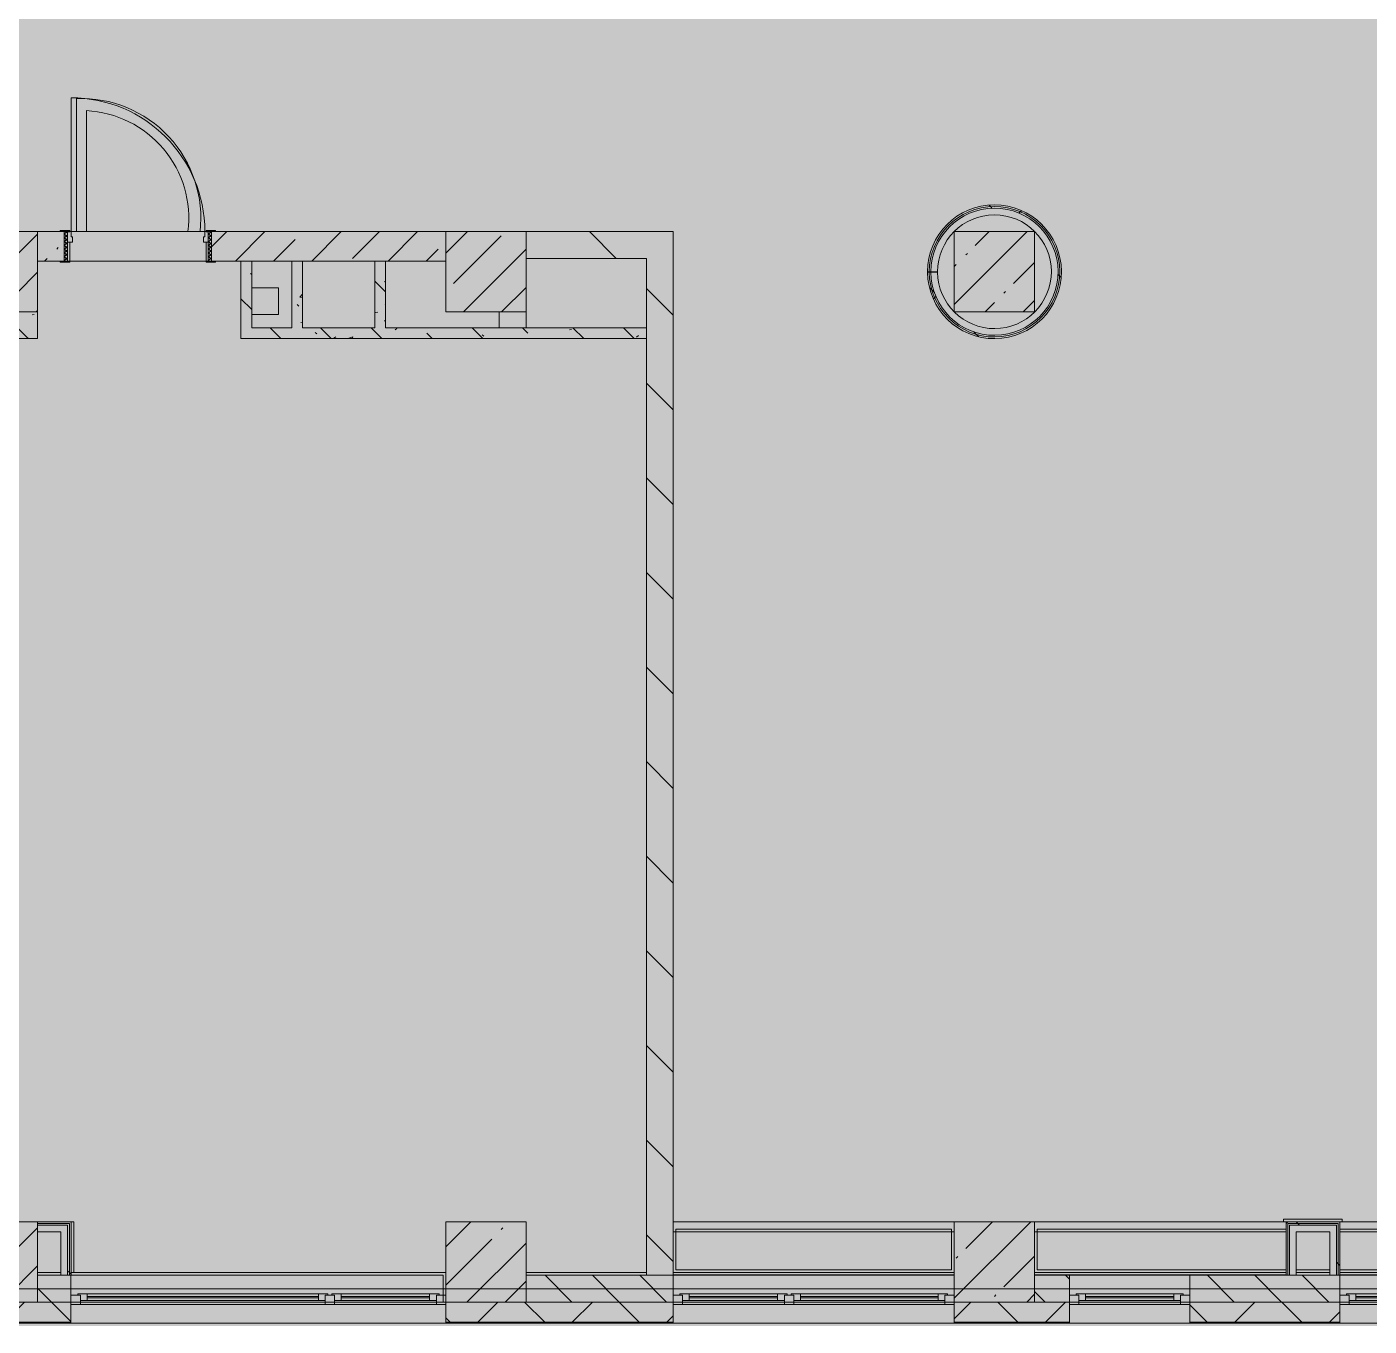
# Model space of a CAD drawing. Header units: millimetres. Extents: x -3129 to 197107, y -8553 to 29000.
# Drawn here: x 96177 to 106207, y -280 to 9430 of the extents above; entities that cross this region are included whole.
import ezdxf

# ---------------------------------------------------------------- set-up
doc = ezdxf.new("R2010")
doc.units = ezdxf.units.MM
doc.layers.add('A-DETL-GENF-6', color=7, linetype='Continuous', lineweight=9, true_color=0xc0c0c0, transparency=0.4)
for name, color, linetype, lineweight, true_color in [('A-DOOR-3', 7, 'Continuous', 5, 0xaaaaaa), ('A-DOOR-4', 7, 'Continuous', 5, 0xe2e2e2), ('A-DOOR-5', 7, 'Continuous', 5, 0xb7b7b7), ('A-DOOR-FRAM-3', 7, 'Continuous', 5, 0xe2e2e2), ('A-DOOR-FRAM-4', 7, 'Continuous', 5, 0xaaaaaa), ('A-DOOR-FRAM-5', 7, 'Continuous', 5, 0xb7b7b7), ('A-FLOR-2', 7, 'Continuous', 5, 0xb7b7b7), ('A-GLAZ-2', 7, 'Continuous', 5, 0x737373), ('A-WALL-7', 7, 'Continuous', 9, 0x737373), ('A-WALL-8', 7, 'Continuous', 5, 0x737373), ('I-WALL-4', 7, 'Continuous', 5, 0xe7e7e7), ('I-WALL-7', 7, 'Continuous', 5, 0x737373), ('I-WALL-8', 7, 'Continuous', 5, 0x787878), ('S-COLS-1', 7, 'Continuous', 5, 0x737373)]:
    doc.layers.add(name, color=color, linetype=linetype, lineweight=lineweight, true_color=true_color)
for name, color, linetype, lineweight in [('A-WALL-6', 7, 'Continuous', 5), ('I-WALL-6', 7, 'Continuous', 5), ('S-COLS-2', 7, 'Continuous', 5), ('Оси', 7, 'Continuous', 9)]:
    doc.layers.add(name, color=color, linetype=linetype, lineweight=lineweight)
pattern_1 = [(135, (70097.43, 0), (-353.553, -353.553), [])]
pattern_2 = [(135, (70097.43, 0), (-176.7767, -176.7767), [])]
pattern_3 = [(135, (70097.43, 0), (-377.171, -377.171), [533.4, -88.9, 17.78, -88.9]), (135, (70097.43, 376.94), (-377.171, -377.171), []), (50, (70097.43, 0), (637.6445, -55.787), [66.675, -733.425]), (355, (70097.4, 0), (-123.35, 668.699), [53.34, -586.74]), (100.451, (70150.6, -4.65), (514.299, 612.908), [56.665, -623.315]), (46.184, (70097.4, 177.8), (948.776, -147.15), [100.012, -1100.137]), (96.636, (70176.5, 165.5), (830.91, 865.997), [84.998, -934.973]), (351.184, (70097.4, 177.8), (830.918, 865.988), [80.01, -880.11]), (21, (70186.33, 133.35), (530.651, -357.928), [66.675, -733.425]), (326, (70186.3, 133.35), (216.308, 644.658), [53.34, -586.74]), (71.451, (70230.55, 103.5), (746.96, 286.724), [56.665, -623.315]), (37.5, (70097.43, 0), (10.8105, 295.9426), [16.764, -562.864, 16.764, -578.866, -588.962]), (37.5, (70097.43, 0), (10.8105, 295.9426), [-1175.258, 16.764, -572.198]), (7.5, (70097.43, 0), (233.869, 350.6318), [16.764, -322.834, 16.764, -549.529, -224.472]), (7.5, (70097.43, 0), (233.869, 350.6318), [-905.891, 16.764, -207.708]), (327.5, (69899.19, 0), (474.5678, -20.0513), [16.764, -205.486, 16.764, -676.656, -920.115]), (327.5, (69899.19, 0), (474.5678, -20.0513), [-915.67, 16.764, -903.351]), (317.5, (69810.3, 0), (518.452, 88.9934), [16.764, -272.161, 16.764, -443.738, -653.415]), (317.5, (69810.3, 0), (518.452, 88.9934), [-749.427, 16.764, -636.651])]
pattern_4 = [(45, (70097.4, 0), (-530.33, 530.33), []), (135, (70097.4, 0), (-530.33, -530.33), [])]

# ---------------------------------------------------------------- blocks, each defined once
blk = doc.blocks.new('BSC_Колонна _Прямоугольная - 600х600-23286269-2_1_1_птичка')
at = {"layer": 'S-COLS-2'}
h = blk.add_hatch(dxfattribs=at)
h.set_pattern_fill('FP_105', color=256, style=0, pattern_type=2)
h.set_pattern_definition([(45, (-29509.74, -7600), (-285.123, 285.123), []), (45, (-29224.6, -7600), (-285.123, 285.123), [504.031, -100.806, 16.764, -84.042])])
h.paths.add_polyline_path([(-300, -300), (300, -300), (300, 300), (-300, 300)])
at = {"layer": 'S-COLS-1'}
for p, q in [((300, 300), (-300, 300)), ((-300, 300), (-300, -300)), ((300, -300), (300, 300)), ((-300, -300), (300, -300))]:
    blk.add_line(p, q, dxfattribs=at)
blk = doc.blocks.new('BSC_Колонна _Прямоугольная - 600х600-V88-2_1_1_птичка')
at = {"layer": 'S-COLS-2'}
h = blk.add_hatch(dxfattribs=at)
h.set_pattern_fill('FP_111', color=256, style=0, pattern_type=2)
h.set_pattern_definition([(45, (-25860, -200), (-285.123, 285.123), []), (45, (-25574.88, -200), (-285.123, 285.123), [504.031, -100.806, 16.764, -84.042])])
h.paths.add_polyline_path([(-105, -300), (300, -300), (300, 300), (-300, 300), (-300, -300)])
at = {"layer": 'S-COLS-1'}
for p, q in [((300, 300), (-300, 300)), ((-300, 300), (-300, -300)), ((300, -300), (300, 300)), ((-300, -300), (300, -300))]:
    blk.add_line(p, q, dxfattribs=at)
blk = doc.blocks.new('BSC_Колонна _Прямоугольная - 600х600-V89-2_1_1_птичка')
at = {"layer": 'S-COLS-2'}
h = blk.add_hatch(dxfattribs=at)
h.set_pattern_fill('FP_112', color=256, style=0, pattern_type=2)
h.set_pattern_definition([(45, (-29509.74, -200), (-285.123, 285.123), []), (45, (-29224.6, -200), (-285.123, 285.123), [504.031, -100.806, 16.764, -84.042])])
h.paths.add_polyline_path([(-300, -300), (300, -300), (300, 300), (-300, 300)])
at = {"layer": 'S-COLS-1'}
for p, q in [((300, 300), (-300, 300)), ((-300, 300), (-300, -300)), ((300, -300), (300, 300)), ((-300, -300), (300, -300))]:
    blk.add_line(p, q, dxfattribs=at)
blk = doc.blocks.new('BSC_Колонна _Прямоугольная - 600х600-V101-2_1_1_птичка')
at = {"layer": 'S-COLS-2'}
h = blk.add_hatch(dxfattribs=at)
h.set_pattern_fill('FP_128', color=256, style=0, pattern_type=2)
h.set_pattern_definition([(45, (-25860, -7600), (-285.123, 285.123), []), (45, (-25574.88, -7600), (-285.123, 285.123), [504.031, -100.806, 16.764, -84.042])])
h.paths.add_polyline_path([(-300, -300), (300, -300), (300, 300), (-300, 300), (-300, 150)])
at = {"layer": 'S-COLS-1'}
for p, q in [((300, 300), (-300, 300)), ((-300, 300), (-300, -300)), ((300, -300), (300, 300)), ((-300, -300), (300, -300))]:
    blk.add_line(p, q, dxfattribs=at)
blk = doc.blocks.new('BSC_Колонна _Прямоугольная - 600х600-V118-2_1_1_птичка')
at = {"layer": 'S-COLS-2'}
h = blk.add_hatch(dxfattribs=at)
h.set_pattern_fill('FP_150', color=256, style=0, pattern_type=2)
h.set_pattern_definition([(45, (-33310, -7600), (-285.123, 285.123), []), (45, (-33024.88, -7600), (-285.123, 285.123), [504.031, -100.806, 16.764, -84.042])])
h.paths.add_polyline_path([(-135, -300), (300, -300), (300, 300), (-300, 300), (-300, -300)])
at = {"layer": 'S-COLS-1'}
for p, q in [((300, 300), (-300, 300)), ((-300, 300), (-300, -300)), ((300, -300), (300, 300)), ((-300, -300), (300, -300))]:
    blk.add_line(p, q, dxfattribs=at)
blk = doc.blocks.new('BSC_Колонна _Прямоугольная - 600х600-V119-2_1_1_птичка')
at = {"layer": 'S-COLS-2'}
h = blk.add_hatch(dxfattribs=at)
h.set_pattern_fill('FP_151', color=256, style=0, pattern_type=2)
h.set_pattern_definition([(45, (-33310, -200), (-285.123, 285.123), []), (45, (-33024.88, -200), (-285.123, 285.123), [504.031, -100.806, 16.764, -84.042])])
h.paths.add_polyline_path([(-135, -300), (300, -300), (300, 300), (-300, 300), (-300, -300)])
at = {"layer": 'S-COLS-1'}
for p, q in [((300, 300), (-300, 300)), ((-300, 300), (-300, -300)), ((300, -300), (300, 300)), ((-300, -300), (300, -300))]:
    blk.add_line(p, q, dxfattribs=at)
blk = doc.blocks.new('120_Окно_СКБ_2Ст - 120_Окно_СКБ_2Ст 2100х2400 _мал створка справа_-22446225-2_1_1_птичка')
at = {"layer": 'A-GLAZ-2'}
for p, q in [((-1050, -127), (-1050, -57)), ((-1050, -57), (-980, -57)), ((1050, -57), (-1050, -57)), ((-980, -57), (-980, -127)), ((150, -87), (-980, -87)), ((-980, -87), (-980, -127)), ((-930, -137), (-930, -87)), ((100, -137), (100, -87)), ((150, -127), (150, -57)), ((150, -57), (220, -57)), ((150, -127), (150, -87)), ((220, -57), (220, -127)), ((980, -87), (220, -87)), ((220, -87), (220, -127)), ((270, -137), (270, -87)), ((930, -137), (930, -87)), ((980, -127), (980, -57)), ((980, -57), (1050, -57)), ((980, -127), (980, -87)), ((1050, -57), (1050, -127)), ((-980, -127), (-1050, -127)), ((-1050, -127), (-1000, -127)), ((-980, -127), (-1000, -127)), ((-1000, -127), (-1000, -137)), ((-1000, -137), (170, -137)), ((170, -137), (-1000, -137)), ((-930, -107), (100, -107)), ((100, -117), (-930, -117)), ((220, -127), (150, -127)), ((170, -127), (150, -127)), ((170, -127), (200, -127)), ((170, -137), (170, -127)), ((220, -127), (200, -127)), ((200, -127), (200, -137)), ((200, -137), (1000, -137)), ((1000, -137), (200, -137)), ((270, -107), (930, -107)), ((930, -117), (270, -117)), ((1050, -127), (980, -127)), ((1000, -127), (980, -127)), ((1000, -127), (1050, -127)), ((1000, -137), (1000, -127))]:
    blk.add_line(p, q, dxfattribs=at)
blk = doc.blocks.new('110_Дверь_СКБ_1Ст_Внутренняя1 - Д-4к_п__1100x2100h_Артистические EI30-V169-2_1_1_птичка')
at = {"layer": 'A-DOOR-3'}
h = blk.add_hatch(dxfattribs=at)
h.set_pattern_fill('FP_46', color=256, style=0, pattern_type=2)
h.set_pattern_definition([(135, (1751.41, 174.685), (-14.14214, -14.14214), []), (225, (1751.41, 174.685), (14.14214, -14.14214), [])])
h.paths.add_polyline_path([(562.5, -110), (562.5, 110), (537.5, 110), (537.5, -110)])
at = {"layer": 'A-DOOR-4'}
h = blk.add_hatch(color=256, dxfattribs=at)
h.paths.add_polyline_path([(537.5, 30), (537.5, 110), (512.5, 110), (512.5, 70), (502.5, 70), (502.5, 30)])
h.paths.add_polyline_path([(-477.5, 30), (-477.5, 70), (-487.5, 70), (-487.5, 110), (-512.5, 110), (-512.5, 30)])
at = {"layer": 'A-DOOR-FRAM-3'}
for points in [[(-447.5, 110), (-447.5, 1110), (-487.5, 1110), (-487.5, 110)], [(-497.5, 110), (-497.5, 118), (-567.5, 118), (-567.5, 110)], [(592.5, 110), (592.5, 118), (522.5, 118), (522.5, 110)], [(-497.5, -110), (-497.5, 30), (-512.5, 30), (-512.5, -110)], [(537.5, -110), (537.5, 30), (522.5, 30), (522.5, -110)], [(-497.5, -118), (-497.5, -110), (-567.5, -110), (-567.5, -118)], [(592.5, -118), (592.5, -110), (522.5, -110), (522.5, -118)]]:
    blk.add_hatch(color=256, dxfattribs=at).paths.add_polyline_path(points)
at = {"layer": 'A-DOOR-FRAM-4'}
h = blk.add_hatch(dxfattribs=at)
h.set_pattern_fill('FP_47', color=256, style=0, pattern_type=2)
h.set_pattern_definition([(45, (-371.384, 174.685), (-14.1421, 14.1421), []), (135, (-371.384, 174.685), (-14.1421, -14.1421), [])])
h.paths.add_polyline_path([(-512.5, -110), (-512.5, 110), (-537.5, 110), (-537.5, -110)])
at = {"layer": 'A-DOOR-5'}
for p, q in [((-487.5, 1110), (-487.5, 110)), ((-447.5, 1110), (-487.5, 1110)), ((-447.5, 110), (-447.5, 1110)), ((-487.5, 110), (-447.5, 110))]:
    blk.add_line(p, q, dxfattribs=at)
blk.add_arc((-487.5, 110), 1000, 360, 90, dxfattribs=at)
at = {"layer": 'A-DOOR-FRAM-5'}
for p, q in [((-497.5, 118), (-567.5, 118)), ((-567.5, 118), (-567.5, 110)), ((-567.5, 110), (-497.5, 110)), ((-512.5, 110), (-537.5, 110)), ((-537.5, 110), (-537.5, -110)), ((-487.5, 110), (-512.5, 110)), ((-512.5, 110), (-512.5, 30)), ((-512.5, -110), (-512.5, 110)), ((-497.5, 110), (-512.5, 110)), ((-512.5, 110), (-512.5, 109)), ((-512.5, 109), (-497.5, 109)), ((-497.5, 110), (-497.5, 118)), ((-497.5, 109), (-497.5, 110)), ((-487.5, 70), (-487.5, 110)), ((512.5, 110), (512.5, 70)), ((537.5, 110), (512.5, 110)), ((592.5, 118), (522.5, 118)), ((522.5, 118), (522.5, 110)), ((537.5, 110), (522.5, 110)), ((522.5, 110), (522.5, 109)), ((522.5, 110), (592.5, 110)), ((522.5, 109), (537.5, 109)), ((537.5, 30), (537.5, 110)), ((562.5, 110), (537.5, 110)), ((537.5, 110), (537.5, -110)), ((537.5, 109), (537.5, 110)), ((562.5, -110), (562.5, 110)), ((592.5, 110), (592.5, 118)), ((-512.5, 30), (-477.5, 30)), ((-497.5, 30), (-512.5, 30)), ((-512.5, 30), (-512.5, -110)), ((-497.5, -110), (-497.5, 30)), ((-477.5, 70), (-487.5, 70)), ((-477.5, 30), (-477.5, 70)), ((512.5, 70), (502.5, 70)), ((502.5, 70), (502.5, 30)), ((502.5, 30), (537.5, 30)), ((537.5, 30), (522.5, 30)), ((522.5, 30), (522.5, -110)), ((537.5, -110), (537.5, 30)), ((-497.5, -110), (-567.5, -110)), ((-567.5, -110), (-567.5, -118)), ((-567.5, -118), (-497.5, -118)), ((-537.5, -110), (-512.5, -110)), ((-512.5, -110), (-497.5, -110)), ((-497.5, -118), (-497.5, -110)), ((522.5, -110), (537.5, -110)), ((592.5, -110), (522.5, -110)), ((522.5, -110), (522.5, -118)), ((522.5, -118), (592.5, -118)), ((537.5, -110), (562.5, -110)), ((592.5, -118), (592.5, -110))]:
    blk.add_line(p, q, dxfattribs=at)
blk = doc.blocks.new('120_Окно_СКБ_2Ст - 120_Окно_СКБ_2Ст 2800х2500 4-24273432-2_1_1_птичка')
at = {"layer": 'A-GLAZ-2'}
for p, q in [((-1400, -127), (-1400, -57)), ((-1400, -57), (-1330, -57)), ((1400, -57), (-1400, -57)), ((-1330, -57), (-1330, -127)), ((-570, -87), (-1330, -87)), ((-1330, -87), (-1330, -127)), ((-1280, -137), (-1280, -87)), ((-620, -137), (-620, -87)), ((-570, -127), (-570, -57)), ((-570, -57), (-500, -57)), ((-570, -127), (-570, -87)), ((-500, -57), (-500, -127)), ((1330, -87), (-500, -87)), ((-500, -87), (-500, -127)), ((-450, -137), (-450, -87)), ((1280, -137), (1280, -87)), ((1330, -127), (1330, -57)), ((1330, -57), (1400, -57)), ((1330, -127), (1330, -87)), ((1400, -57), (1400, -127)), ((-1330, -127), (-1400, -127)), ((-1400, -127), (-1350, -127)), ((-1330, -127), (-1350, -127)), ((-1350, -127), (-1350, -137)), ((-1350, -137), (-550, -137)), ((-550, -137), (-1350, -137)), ((-1280, -107), (-620, -107)), ((-620, -117), (-1280, -117)), ((-500, -127), (-570, -127)), ((-550, -127), (-570, -127)), ((-550, -127), (-520, -127)), ((-550, -137), (-550, -127)), ((-500, -127), (-520, -127)), ((-520, -127), (-520, -137)), ((-520, -137), (1350, -137)), ((1350, -137), (-520, -137)), ((-450, -107), (1280, -107)), ((1280, -117), (-450, -117)), ((1400, -127), (1330, -127)), ((1350, -127), (1330, -127)), ((1350, -127), (1400, -127)), ((1350, -137), (1350, -127))]:
    blk.add_line(p, q, dxfattribs=at)
blk = doc.blocks.new('120_Окно_СКБ_1Ст - 120_Окно_СКБ_1Ст 900х2500_h_-V193-2_1_1_птичка')
at = {"layer": 'A-GLAZ-2'}
for p, q in [((-450, -127), (-450, -57)), ((-450, -57), (-380, -57)), ((450, -57), (-450, -57)), ((-380, -57), (-380, -127)), ((380, -87), (-380, -87)), ((-380, -87), (-380, -127)), ((-330, -137), (-330, -87)), ((330, -137), (330, -87)), ((380, -127), (380, -57)), ((380, -57), (450, -57)), ((380, -127), (380, -87)), ((450, -57), (450, -127)), ((-380, -127), (-450, -127)), ((-450, -127), (-400, -127)), ((-380, -127), (-400, -127)), ((-400, -127), (-400, -137)), ((-400, -137), (400, -137)), ((400, -137), (-400, -137)), ((-330, -107), (330, -107)), ((330, -117), (-330, -117)), ((450, -127), (380, -127)), ((400, -127), (380, -127)), ((400, -127), (450, -127)), ((400, -137), (400, -127))]:
    blk.add_line(p, q, dxfattribs=at)
blk = doc.blocks.new('Зашивка приборов отопления23 - Зашивка приборов отопления-33321838-2_1_1_птичка')
at = {"layer": 'A-WALL-8'}
for p, q in [((36640, 23400), (34540, 23400)), ((34540, 23079), (36640, 23079)), ((36640, 23079), (34540, 23079)), ((34540, 23004), (36640, 23004))]:
    blk.add_line(p, q, dxfattribs=at)
blk = doc.blocks.new('Зашивка приборов отопления24 - Зашивка приборов отопления-33321996-2_1_1_птичка')
at = {"layer": 'A-WALL-8'}
for p, q in [((36640, 23400), (34760, 23400)), ((34760, 23079), (36640, 23079)), ((36640, 23079), (34760, 23079)), ((34760, 23004), (36640, 23004))]:
    blk.add_line(p, q, dxfattribs=at)
blk = doc.blocks.new('Зашивка приборов отопления25 - Зашивка приборов отопления-33322064-2_1_1_птичка')
at = {"layer": 'A-WALL-8'}
for p, q in [((36640, 23400), (34540, 23400)), ((34540, 23104), (34540, 23079)), ((34540, 23079), (36640, 23079)), ((36640, 23079), (34540, 23079)), ((34540, 23079), (34540, 23004)), ((34540, 23004), (36640, 23004))]:
    blk.add_line(p, q, dxfattribs=at)

msp = doc.modelspace()

# ---------------------------------------------------------------- hatches: boundary and pattern name
at = {"layer": 'A-DETL-GENF-6'}
msp.add_hatch(color=256, dxfattribs=at).paths.add_polyline_path([(103272.5, -280), (108857.4, -280), (108857.4, 23777.7), (103957.4, 23777.7), (103957.4, 27350), (73949.4, 27350), (73949.4, 15358), (69829.4, 15358), (69829.4, -280), (102344.9, -280)])
at = {"layer": 'A-WALL-6'}
h = msp.add_hatch(dxfattribs=at)
h.set_pattern_fill('FP_134', color=256, style=0, pattern_type=2)
h.set_pattern_definition(pattern_2)
h.paths.add_polyline_path([(96507.2, -100), (96507.2, 100), (96257.4, 100), (96257.4, -100), (96316.1, -100)])
h = msp.add_hatch(dxfattribs=at)
h.set_pattern_fill('FP_134', color=256, style=0, pattern_type=2)
h.set_pattern_definition(pattern_2)
h.paths.add_polyline_path([(101007.4, -100), (101007.4, 100), (99907.2, 100), (99907.2, -100), (100953.7, -100)])
h = msp.add_hatch(dxfattribs=at)
h.set_pattern_fill('FP_134', color=256, style=0, pattern_type=2)
h.set_pattern_definition(pattern_2)
h.paths.add_polyline_path([(103707.4, -100), (103967.4, -100), (103967.4, 100), (103707.4, 100)])
h.paths.add_polyline_path([(104867.4, -100), (105987.4, -100), (105987.4, 100), (104867.4, 100)])
h = msp.add_hatch(dxfattribs=at)
h.set_pattern_fill('FP_124', color=256, style=0, pattern_type=2)
h.set_pattern_definition([(45, (70097.43, 0), (-353.5534, 353.5534), []), (135, (70097.43, 0), (-353.5534, -353.5534), [])])
h.paths.add_polyline_path([(105987.4, -250), (105987.4, -100), (104867.4, -100), (104867.4, -250), (105591.3, -250)])
h.paths.add_polyline_path([(108857.4, -250), (108857.4, -100), (108087.4, -100), (108087.4, -250), (108851.3, -250)])
h.paths.add_polyline_path([(100953.7, -250), (101007.4, -250), (101007.4, -100), (99307.2, -100), (99307.2, -250), (100489.9, -250)])
h.paths.add_polyline_path([(103107.4, -250), (103967.4, -250), (103967.4, -100), (103107.4, -100)])
h.paths.add_polyline_path([(96316.1, -250), (96507.2, -250), (96507.2, -100), (94907.4, -100), (94907.4, -250), (95852.3, -250)])
h.paths.add_polyline_path([(88907.4, -250), (88907.4, -100), (88257.4, -100), (88257.4, -250), (88432.1, -250)])
h.paths.add_polyline_path([(91707.4, -250), (92807.4, -250), (92807.4, -100), (91707.4, -100)])
h.paths.add_polyline_path([(87040.9, -250), (87357.4, -250), (87357.4, -100), (86207.4, -100), (86207.4, -250), (86577.1, -250)])
h.paths.add_polyline_path([(82867, -250), (83107.4, -250), (83107.4, -100), (81757.4, -100), (81757.4, -250), (81939.5, -250)])
h.paths.add_polyline_path([(78229.4, -250), (78657.4, -250), (78657.4, -100), (74727.4, -100), (74727.4, -250), (77301.9, -250)])
h.paths.add_polyline_path([(73827.4, -250), (73827.4, -100), (69837.4, -100), (69837.4, -250), (73591.8, -250)])
at = {"layer": 'I-WALL-4'}
for points in [[(103429.6, 7125.5), (103505.3, 7135.2), (103609.7, 7171.9), (103647.3, 7190), (103709.9, 7233.7), (103764.6, 7286.9), (103810.2, 7348.2), (103845.3, 7415.9), (103869.1, 7488.5), (103881.1, 7563.9), (103880.7, 7640.2), (103868.2, 7715.5), (103843.7, 7787.8), (103808, 7855.3), (103736.2, 7940.7), (103706.7, 7968.9), (103643.8, 8012), (103574.7, 8044.6), (103501.3, 8065.6), (103425.5, 8074.7), (103349.2, 8071.4), (103272.5, 8055.2), (103203.1, 8028.8), (103137.1, 7990.6), (103078, 7942.2), (103027.4, 7885), (102986.7, 7820.5), (102956.8, 7750.2), (102938.6, 7676.1), (102932.4, 7600), (102982.4, 7600), (102988.5, 7671.7), (103010.7, 7750.3), (103036.3, 7807), (103076.5, 7866.7), (103126.3, 7918.7), (103184.1, 7961.6), (103272.5, 8001.5), (103317.1, 8015.3), (103388.5, 8024.6), (103460.4, 8021.7), (103530.8, 8006.7), (103597.7, 7980), (103659.1, 7942.5), (103713.3, 7895.1), (103758.7, 7839.2), (103803.4, 7750.3), (103818.3, 7708.7), (103830.7, 7637.8), (103831.1, 7565.8), (103819.2, 7494.8), (103795.6, 7426.8), (103760.8, 7363.8), (103707.3, 7300), (103662, 7259.7), (103601, 7221.6), (103534.3, 7194.4), (103464.1, 7178.8), (103392.2, 7175.3), (103320.7, 7183.9), (103251.7, 7204.6), (103187.2, 7236.5), (103107.4, 7301.1), (103078.8, 7330.5), (103038, 7389.8), (103007.9, 7455.2), (102989.2, 7524.7), (102982.4, 7596.4), (102932.4, 7595.9), (102939.2, 7519.9), (102958.1, 7445.9), (102988.6, 7375.9), (103029.9, 7311.7), (103081, 7255), (103140.4, 7207.1), (103206.8, 7169.4), (103278.4, 7142.9), (103353.3, 7128.1)], [(96432.4, 425), (96432.4, 475), (96257.4, 475), (96257.4, 425)], [(96432.4, 100), (96482.4, 100), (96482.4, 475), (96432.4, 475), (96432.4, 230.5)], [(105612.4, 100), (105662.4, 100), (105662.4, 475), (105612.4, 475), (105612.4, 230.5)], [(105912.4, 425), (105962.4, 425), (105962.4, 475), (105662.4, 475), (105662.4, 425)], [(105962.4, 100), (105962.4, 425), (105912.4, 425), (105912.4, 100)]]:
    msp.add_hatch(color=256, dxfattribs=at).paths.add_polyline_path(points)
at = {"layer": 'I-WALL-6'}
h = msp.add_hatch(dxfattribs=at)
h.set_pattern_fill('FP_228', color=256, style=0, pattern_type=2)
h.set_pattern_definition(pattern_4)
h.paths.add_polyline_path([(103410.6, 7100), (103488.7, 7106.7), (103564.8, 7125.4), (103662.9, 7171.9), (103703.6, 7197.1), (103762.9, 7248.3), (103813.4, 7308.2), (103854, 7375.2), (103883.7, 7447.7), (103901.6, 7524), (103907.4, 7602.1), (103901, 7680.2), (103882.4, 7756.3), (103852.1, 7828.6), (103810.9, 7895.3), (103736.2, 7974.7), (103700.1, 8005.4), (103633.2, 8046.1), (103560.7, 8075.9), (103484.5, 8094), (103406.4, 8100), (103328.3, 8093.7), (103252.1, 8075.3), (103179.8, 8045.2), (103113, 8004.1), (103053.5, 7953.2), (103002.7, 7893.5), (102961.8, 7826.7), (102930.9, 7750.3), (102913.6, 7678.1), (102907.4, 7600), (102919.9, 7600), (102926.2, 7678.1), (102945, 7754.2), (102975.6, 7826.3), (103017.4, 7892.5), (103069.3, 7951.2), (103130, 8000.8), (103197.8, 8040.1), (103272.5, 8068.3), (103347.7, 8083.8), (103426, 8087.1), (103503.8, 8077.9), (103579.1, 8056.3), (103650, 8022.9), (103736.2, 7957.9), (103771.3, 7924.5), (103818.5, 7862), (103855.2, 7792.8), (103880.3, 7718.5), (103893.2, 7641.3), (103893.5, 7562.9), (103881.3, 7485.5), (103856.8, 7411.1), (103820.8, 7341.5), (103774, 7278.7), (103717.8, 7224.1), (103638.4, 7171.9), (103583, 7145.2), (103507.9, 7123), (103430.2, 7113), (103351.9, 7115.7), (103272.5, 7131.8), (103177.3, 7171.9), (103133.4, 7196.8), (103072.4, 7245.9), (103020, 7304.1), (102977.6, 7370), (102946.3, 7441.9), (102926.9, 7517.8), (102920, 7595.8), (102907.5, 7595.7), (102914.3, 7517.7), (102933.2, 7441.6), (102963.7, 7369.5), (103005.2, 7303), (103056.5, 7243.8), (103116.5, 7193.4), (103183.6, 7152.9), (103272.5, 7119.6), (103332.5, 7105.6)])
h = msp.add_hatch(dxfattribs=at)
h.set_pattern_fill('FP_228', color=256, style=0, pattern_type=2)
h.set_pattern_definition(pattern_4)
h.paths.add_polyline_path([(103430.2, 7113), (103507.9, 7123), (103583, 7145.2), (103653.6, 7179.2), (103736.2, 7241.9), (103774, 7278.7), (103820.8, 7341.5), (103856.8, 7411.1), (103881.3, 7485.5), (103893.5, 7562.9), (103893.2, 7641.3), (103869.6, 7750.3), (103855.2, 7792.8), (103818.5, 7862), (103771.3, 7924.5), (103714.6, 7978.6), (103650, 8022.9), (103579.1, 8056.3), (103503.8, 8077.9), (103426, 8087.1), (103347.7, 8083.8), (103271, 8068), (103197.8, 8040.1), (103130, 8000.8), (103069.3, 7951.2), (103017.4, 7892.5), (102975.6, 7826.3), (102944, 7750.3), (102926.2, 7678.1), (102919.9, 7600), (102932.4, 7600), (102938.6, 7676.1), (102956.9, 7750.3), (102986.7, 7820.5), (103027.4, 7885), (103078, 7942.2), (103137.1, 7990.6), (103203.1, 8028.8), (103274.5, 8056), (103349.2, 8071.4), (103425.5, 8074.7), (103501.3, 8065.6), (103574.7, 8044.6), (103643.8, 8012), (103706.7, 7968.9), (103761.9, 7916.2), (103808, 7855.3), (103843.7, 7787.8), (103868.2, 7715.5), (103880.7, 7640.2), (103881.1, 7563.9), (103869.1, 7488.5), (103845.3, 7415.9), (103810.2, 7348.2), (103764.6, 7286.9), (103709.9, 7233.7), (103647.3, 7190), (103578.5, 7156.9), (103505.3, 7135.2), (103429.6, 7125.5), (103353.3, 7128.1), (103272.5, 7145.1), (103202.5, 7171.9), (103140.4, 7207.1), (103081, 7255), (103029.9, 7311.7), (102988.6, 7375.9), (102958.1, 7445.9), (102939.2, 7519.9), (102932.4, 7595.9), (102920, 7595.8), (102926.9, 7517.8), (102946.3, 7441.9), (102977.6, 7370), (103020, 7304.1), (103072.4, 7245.9), (103133.4, 7196.8), (103201.5, 7158.1), (103275, 7130.8), (103351.9, 7115.7)])
h = msp.add_hatch(dxfattribs=at)
h.set_pattern_fill('FP_132', color=256, style=0, pattern_type=2)
h.set_pattern_definition([(45, (70097.43, 0), (-285.123, 285.123), []), (45, (70382.56, 0), (-285.123, 285.123), [504.031, -100.806, 16.764, -84.042])])
h.paths.add_polyline_path([(98157.4, 7680), (99307.2, 7680), (99307.2, 7900), (97557.4, 7900), (97557.4, 7680), (97857.4, 7680)])
h.paths.add_polyline_path([(96427.4, 7680), (96457.4, 7680), (96457.4, 7900), (96257.4, 7900), (96257.4, 7680)])
h = msp.add_hatch(dxfattribs=at)
h.set_pattern_fill('FP_135', color=256, style=0, pattern_type=2)
h.set_pattern_definition(pattern_1)
h.paths.add_polyline_path([(100807.4, 7700), (101007.4, 7700), (101007.4, 7900), (99907.2, 7900), (99907.2, 7700), (100489.9, 7700)])
h = msp.add_hatch(dxfattribs=at)
h.set_pattern_fill('FP_135', color=256, style=0, pattern_type=2)
h.set_pattern_definition(pattern_1)
h.paths.add_polyline_path([(101007.4, 100), (101007.4, 7700), (100807.4, 7700), (100807.4, 100), (100953.7, 100)])
h = msp.add_hatch(dxfattribs=at)
h.set_pattern_fill('FP_228', color=256, style=0, pattern_type=2)
h.set_pattern_definition(pattern_4)
h.paths.add_polyline_path([(96482.4, 100), (96494.9, 100), (96494.9, 487.5), (96482.4, 487.5), (96482.4, 230.5)])
h = msp.add_hatch(dxfattribs=at)
h.set_pattern_fill('FP_228', color=256, style=0, pattern_type=2)
h.set_pattern_definition(pattern_4)
h.paths.add_polyline_path([(96494.9, 100), (96507.4, 100), (96507.4, 500), (96494.9, 500), (96494.9, 230.5)])
h = msp.add_hatch(dxfattribs=at)
h.set_pattern_fill('FP_228', color=256, style=0, pattern_type=2)
h.set_pattern_definition(pattern_4)
h.paths.add_polyline_path([(105599.9, 100), (105599.9, 500), (105587.4, 500), (105591.3, 100)])
h = msp.add_hatch(dxfattribs=at)
h.set_pattern_fill('FP_228', color=256, style=0, pattern_type=2)
h.set_pattern_definition(pattern_4)
h.paths.add_polyline_path([(105599.9, 487.5), (105987.4, 487.5), (105987.4, 500), (105599.9, 500)])
h = msp.add_hatch(dxfattribs=at)
h.set_pattern_fill('FP_228', color=256, style=0, pattern_type=2)
h.set_pattern_definition(pattern_4)
h.paths.add_polyline_path([(105962.4, 475), (105974.9, 475), (105974.9, 487.5), (105612.4, 487.5), (105612.4, 475), (105662.4, 475)])
h = msp.add_hatch(dxfattribs=at)
h.set_pattern_fill('FP_228', color=256, style=0, pattern_type=2)
h.set_pattern_definition(pattern_4)
h.paths.add_polyline_path([(105974.9, 100), (105974.9, 475), (105962.4, 475), (105962.4, 100)])
h = msp.add_hatch(dxfattribs=at)
h.set_pattern_fill('FP_228', color=256, style=0, pattern_type=2)
h.set_pattern_definition(pattern_4)
h.paths.add_polyline_path([(105974.9, 100), (105987.4, 100), (105987.4, 487.5), (105974.9, 487.5), (105974.9, 230.5)])
at = {"layer": 'I-WALL-8'}
h = msp.add_hatch(dxfattribs=at)
h.set_pattern_fill('FP_143', color=256, style=0, pattern_type=2)
h.set_pattern_definition(pattern_3)
h.paths.add_polyline_path([(97857.4, 7100), (97857.4, 7680), (97777.4, 7680), (97777.4, 7100)])
h = msp.add_hatch(dxfattribs=at)
h.set_pattern_fill('FP_143', color=256, style=0, pattern_type=2)
h.set_pattern_definition(pattern_3)
h.paths.add_polyline_path([(98237.4, 7180), (98237.4, 7680), (98157.4, 7680), (98157.4, 7180)])
h = msp.add_hatch(dxfattribs=at)
h.set_pattern_fill('FP_143', color=256, style=0, pattern_type=2)
h.set_pattern_definition(pattern_3)
h.paths.add_polyline_path([(98857.2, 7180), (98857.2, 7680), (98777.2, 7680), (98777.2, 7180)])
h = msp.add_hatch(dxfattribs=at)
h.set_pattern_fill('FP_143', color=256, style=0, pattern_type=2)
h.set_pattern_definition(pattern_3)
h.paths.add_polyline_path([(96257.4, 7100), (96257.4, 7300), (96177.4, 7300), (96177.4, 7100)])
h = msp.add_hatch(dxfattribs=at)
h.set_pattern_fill('FP_143', color=256, style=0, pattern_type=2)
h.set_pattern_definition(pattern_3)
h.paths.add_polyline_path([(96177.4, 7100), (96177.4, 7180), (95127.4, 7180), (95127.4, 7100), (95852.3, 7100)])
h = msp.add_hatch(dxfattribs=at)
h.set_pattern_fill('FP_143', color=256, style=0, pattern_type=2)
h.set_pattern_definition(pattern_3)
h.paths.add_polyline_path([(100807.4, 7100), (100807.4, 7180), (97857.4, 7180), (97857.4, 7100), (100489.9, 7100)])

# ---------------------------------------------------------------- linework, layer by layer
at = {"layer": 'A-FLOR-2'}
for p, q in [((96622.4, 7900), (96622.4, 8804)), ((97507.4, 7900), (96547.4, 7900)), ((97857.4, 7480), (98057.2, 7480)), ((98057.2, 7480), (98057.2, 7280)), ((98057.2, 7280), (97857.4, 7280)), ((105566.4, 500), (105566.4, 520)), ((105566.4, 520), (106006.4, 520)), ((106006.4, 520), (106006.4, 500)), ((96507.4, 500), (96527.4, 500)), ((96527.4, 500), (96527.4, 120)), ((101027.4, 445), (101027.4, 140)), ((103087.4, 445), (101027.4, 445)), ((103087.4, 140), (103087.4, 445)), ((105587.4, 445), (103727.4, 445)), ((103727.4, 445), (103727.4, 140)), ((108347.4, 445), (105987.4, 445)), ((101027.4, 140), (103087.4, 140)), ((103727.4, 140), (105587.4, 140)), ((105662.4, 140), (105912.4, 140)), ((105987.4, 140), (108067.4, 140))]:
    msp.add_line(p, q, dxfattribs=at)
for radius, start, end in [(895, 353.58484, 92.24174), (805, 352.86408, 87.15183)]:
    msp.add_arc((96582.4, 8000), radius, start, end, dxfattribs=at)
at = {"layer": 'A-WALL-7'}
for p, q in [((97857.4, 7680), (97777.4, 7680)), ((98237.4, 7680), (98157.4, 7680)), ((99707.2, 7180), (99907.2, 7180)), ((96494.9, 487.5), (96257.4, 487.5)), ((96482.4, 475), (96257.4, 475)), ((96482.4, 100), (96482.4, 475)), ((96494.9, 100), (96494.9, 487.5)), ((105599.9, 487.5), (105599.9, 100)), ((105974.9, 487.5), (105599.9, 487.5)), ((105612.4, 475), (105612.4, 100)), ((105962.4, 475), (105612.4, 475)), ((105962.4, 100), (105962.4, 475)), ((105974.9, 100), (105974.9, 487.5)), ((100807.4, 100), (101007.4, 100)), ((96257.4, -100), (96507.2, -100)), ((99907.2, -100), (101007.4, -100)), ((103707.4, -100), (103967.4, -100)), ((104867.4, -100), (105987.4, -100)), ((94907.4, -250), (96507.2, -250)), ((94907.4, -253), (96507.2, -253)), ((99307.2, -250), (101007.4, -250)), ((99307.2, -253), (101007.4, -253)), ((103107.4, -250), (103967.4, -250)), ((103107.4, -253), (103967.4, -253)), ((104867.4, -250), (105987.4, -250)), ((104867.4, -253), (105987.4, -253))]:
    msp.add_line(p, q, dxfattribs=at)
for radius in [487.5, 475]:
    msp.add_arc((103407.4, 7600), radius, 180.49142, 180, dxfattribs=at)
at = {"layer": 'A-WALL-8'}
for p, q in [((96432.4, 100), (96257.4, 100)), ((96507.2, -258), (96507.2, 100)), ((96507.4, 100), (99287.2, 100)), ((99287.2, -100), (99287.2, 100)), ((100807.4, 100), (99907.2, 100)), ((101007.4, -258), (101007.4, 100)), ((101007.4, 100), (103107.4, 100)), ((103707.4, 100), (108067.4, 100)), ((103967.4, -258), (103967.4, 100)), ((104867.4, 100), (104867.4, -258)), ((105987.4, -258), (105987.4, 100)), ((99307.2, -100), (99307.2, -258)), ((103107.4, -100), (103107.4, -258)), ((103967.4, -100), (108087.4, -100)), ((108853, -258), (91707.4, -258))]:
    msp.add_line(p, q, dxfattribs=at)
at = {"layer": 'I-WALL-7'}
for p, q in [((96427.4, 7900), (96257.4, 7900)), ((99307.2, 7900), (97587.4, 7900)), ((101007.4, 7900), (99907.2, 7900)), ((101007.4, 100), (101007.4, 7900)), ((96257.4, 7680), (96427.4, 7680)), ((97517.4, 7680), (96497.4, 7680)), ((97587.4, 7680), (97777.4, 7680)), ((97777.4, 7680), (97777.4, 7100)), ((97857.4, 7680), (98157.4, 7680)), ((97857.4, 7180), (97857.4, 7680)), ((98157.4, 7680), (98157.4, 7180)), ((98237.4, 7680), (99307.2, 7680)), ((98237.4, 7180), (98237.4, 7680)), ((98777.2, 7680), (98777.2, 7180)), ((98857.2, 7180), (98857.2, 7680)), ((99907.2, 7700), (100807.4, 7700)), ((100807.4, 7700), (100807.4, 100)), ((102907.4, 7600), (102982.4, 7600)), ((102982.4, 7596.4), (102907.5, 7595.7)), ((96257.4, 7100), (96257.4, 7300)), ((99707.2, 7300), (99707.2, 7180)), ((99907.2, 7180), (99907.2, 7300)), ((98157.4, 7180), (97857.4, 7180)), ((98777.2, 7180), (98237.4, 7180)), ((99707.2, 7180), (98857.2, 7180)), ((100807.4, 7180), (99907.2, 7180)), ((95127.4, 7100), (96257.4, 7100)), ((97777.4, 7100), (100807.4, 7100)), ((96507.4, 500), (96257.4, 500)), ((96257.4, 425), (96432.4, 425)), ((96432.4, 425), (96432.4, 100)), ((96507.4, 100), (96507.4, 500)), ((105587.4, 500), (105587.4, 100)), ((105987.4, 500), (105587.4, 500)), ((105662.4, 100), (105662.4, 425)), ((105662.4, 425), (105912.4, 425)), ((105912.4, 425), (105912.4, 100)), ((105987.4, 100), (105987.4, 500)), ((96257.4, 120), (96432.4, 120)), ((96506.8, 120), (99307.2, 120)), ((99907.2, 120), (100807.4, 120)), ((101007.4, 120), (103107.4, 120)), ((103707.4, 120), (105588.1, 120)), ((105662.4, 120), (105912.4, 120)), ((105986.7, 120), (108067.4, 120)), ((96432.4, 100), (96507.4, 100)), ((99307.2, -100), (96507.2, -100)), ((103107.4, -100), (101007.4, -100))]:
    msp.add_line(p, q, dxfattribs=at)
for radius in [500, 425]:
    msp.add_arc((103407.4, 7600), radius, 180.49142, 180, dxfattribs=at)
at = {"layer": 'Оси'}
msp.add_line((96087.4, 0), (108587.4, 0), dxfattribs=at)

# ---------------------------------------------------------------- block references
at = {"layer": 'A-DOOR-5'}
msp.add_blockref('110_Дверь_СКБ_1Ст_Внутренняя1 - Д-4к_п__1100x2100h_Артистические EI30-V169-2_1_1_птичка', (96994.9, 7790), dxfattribs=at)
at = {"layer": 'A-GLAZ-2', "rotation": 180}
for name, p in [('120_Окно_СКБ_2Ст - 120_Окно_СКБ_2Ст 2800х2500 4-24273432-2_1_1_птичка', (97907.2, -175)), ('120_Окно_СКБ_2Ст - 120_Окно_СКБ_2Ст 2100х2400 _мал створка справа_-22446225-2_1_1_птичка', (102057.4, -175)), ('120_Окно_СКБ_1Ст - 120_Окно_СКБ_1Ст 900х2500_h_-V193-2_1_1_птичка', (104417.4, -175)), ('120_Окно_СКБ_2Ст - 120_Окно_СКБ_2Ст 2100х2400 _мал створка справа_-22446225-2_1_1_птичка', (107037.4, -175))]:
    msp.add_blockref(name, p, dxfattribs=at)
at = {"layer": 'A-WALL-8', "rotation": 180}
for name, p in [('Зашивка приборов отопления23 - Зашивка приборов отопления-33321838-2_1_1_птичка', (137647.4, 23504)), ('Зашивка приборов отопления24 - Зашивка приборов отопления-33321996-2_1_1_птичка', (140347.4, 23504)), ('Зашивка приборов отопления25 - Зашивка приборов отопления-33322064-2_1_1_птичка', (142627.4, 23504))]:
    msp.add_blockref(name, p, dxfattribs=at)
at = {"layer": 'S-COLS-1'}
for name, p in [('BSC_Колонна _Прямоугольная - 600х600-V101-2_1_1_птичка', (95957.4, 7600)), ('BSC_Колонна _Прямоугольная - 600х600-23286269-2_1_1_птичка', (99607.2, 7600)), ('BSC_Колонна _Прямоугольная - 600х600-V118-2_1_1_птичка', (103407.4, 7600)), ('BSC_Колонна _Прямоугольная - 600х600-V88-2_1_1_птичка', (95957.4, 200)), ('BSC_Колонна _Прямоугольная - 600х600-V89-2_1_1_птичка', (99607.2, 200)), ('BSC_Колонна _Прямоугольная - 600х600-V119-2_1_1_птичка', (103407.4, 200))]:
    msp.add_blockref(name, p, dxfattribs=at)

doc.saveas('drawing.dxf')
